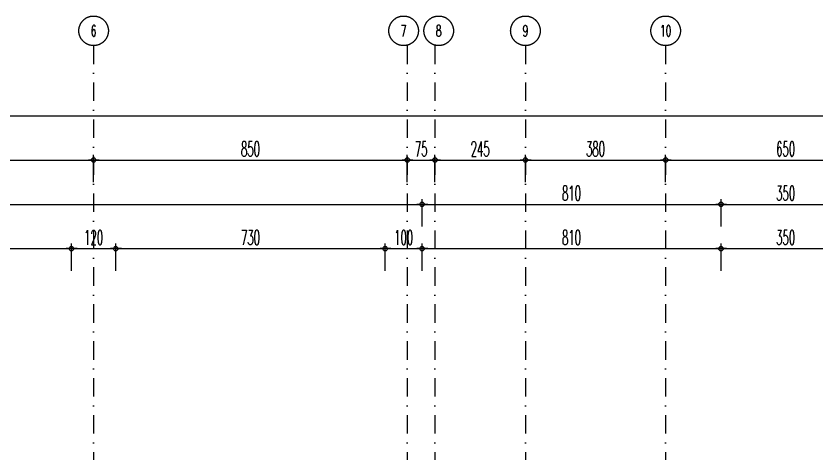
# Model space of a CAD drawing. Header units: millimetres. Extents: x -2755 to 27598, y -1135 to 13405.
# Drawn here: x 2615 to 4785, y 12219 to 13405 of the extents above; entities that cross this region are included whole.
import ezdxf
from ezdxf.enums import TextEntityAlignment as Align

# ---------------------------------------------------------------- set-up
doc = ezdxf.new("R2010")
doc.units = ezdxf.units.MM
doc.header["$LTSCALE"] = 100
doc.linetypes.add('DASHDOT2', pattern=[0.5, 0.25, -0.125, 0, -0.125])
doc.layers.add('AKS', color=7, linetype='DASHDOT2', transparency=0.8)
doc.layers.add('KOLON', color=7, linetype='Continuous')
doc.layers.add('OLCU DIS', color=7, linetype='Continuous')
doc.styles.add('olcu', font='romans.shx', dxfattribs={"width": 0.5})
doc.dimstyles.new('1-200', dxfattribs={"dimtxt": 40, "dimasz": 2, "dimexe": 0, "dimexo": 0, "dimgap": 10, "dimtad": 1, "dimdec": 4, "dimrnd": 0.1, "dimzin": 9, "dimdsep": 46, "dimtxsty": 'olcu', "dimblk1": 'SOL', "dimblk2": 'SAG', "dimsah": 1, "dimcen": 0, "dimse1": 1, "dimse2": 1, "dimclre": 13, "dimadec": 0, "dimazin": 0, "dimtfac": 1, "dimtdec": 4, "dimtix": 1, "dimtmove": 2, "dimatfit": 2, "dimldrblk": 'SOL', "dimfxl": 0, "dimtolj": 1, "dimarcsym": 0})

# ---------------------------------------------------------------- blocks, each defined once
blk = doc.blocks.new('AKS-D')
at = {"color": 0}
blk.add_circle((0, 0), 0.4, dxfattribs=at)
at = {"color": 0, "style": 'olcu', "width": 0.7}
blk.add_attdef('AKS', text='', height=0.4, dxfattribs=at).set_placement((0, 0), align=Align.MIDDLE_CENTER)
blk = doc.blocks.new('TASIYICI SISTEM (2.KAT)')
at = {"layer": 'AKS', "color": 14, "ltscale": 2}
for p, q in [((-3055, 1005), (-3055, -13375)), ((-2205, 1005), (-2205, -13375)), ((-2130, 1005), (-2130, -13375)), ((-1885, 1005), (-1885, -13375)), ((-1505, 1005), (-1505, -13375))]:
    blk.add_line(p, q, dxfattribs=at)
ref = blk.add_blockref('AKS-D', (-3055, 1045), dxfattribs=dict(at, xscale=100, yscale=100, zscale=100))
ref.add_attrib('AKS', '6', dxfattribs={"layer": '0', "color": 0, "height": 30, "style": 'olcu', "width": 0.6}).set_placement((-3055, 1045), align=Align.MIDDLE_CENTER)
ref.add_attrib('AKS', '6', dxfattribs={"layer": '0', "color": 0, "height": 30, "style": 'olcu', "width": 0.6}).set_placement((-3055, 1045), align=Align.MIDDLE_CENTER)
ref = blk.add_blockref('AKS-D', (-2215, 1045), dxfattribs=dict(at, xscale=100, yscale=100, zscale=100))
ref.add_attrib('AKS', '7', dxfattribs={"layer": '0', "color": 0, "height": 30, "style": 'olcu', "width": 0.6}).set_placement((-2215, 1045), align=Align.MIDDLE_CENTER)
ref.add_attrib('AKS', '7', dxfattribs={"layer": '0', "color": 0, "height": 30, "style": 'olcu', "width": 0.6}).set_placement((-2215, 1045), align=Align.MIDDLE_CENTER)
ref = blk.add_blockref('AKS-D', (-2120, 1045), dxfattribs=dict(at, xscale=100, yscale=100, zscale=100))
ref.add_attrib('AKS', '8', dxfattribs={"layer": '0', "color": 0, "height": 30, "style": 'olcu', "width": 0.6}).set_placement((-2120, 1045), align=Align.MIDDLE_CENTER)
ref.add_attrib('AKS', '8', dxfattribs={"layer": '0', "color": 0, "height": 30, "style": 'olcu', "width": 0.6}).set_placement((-2120, 1045), align=Align.MIDDLE_CENTER)
ref = blk.add_blockref('AKS-D', (-1885, 1045), dxfattribs=dict(at, xscale=100, yscale=100, zscale=100))
ref.add_attrib('AKS', '9', dxfattribs={"layer": '0', "color": 0, "height": 30, "style": 'olcu', "width": 0.6}).set_placement((-1885, 1045), align=Align.MIDDLE_CENTER)
ref.add_attrib('AKS', '9', dxfattribs={"layer": '0', "color": 0, "height": 30, "style": 'olcu', "width": 0.6}).set_placement((-1885, 1045), align=Align.MIDDLE_CENTER)
ref = blk.add_blockref('AKS-D', (-1505, 1045), dxfattribs=dict(at, xscale=100, yscale=100, zscale=100))
ref.add_attrib('AKS', '10', dxfattribs={"layer": '0', "color": 0, "height": 30, "style": 'olcu', "width": 0.6}).set_placement((-1505, 1045), align=Align.MIDDLE_CENTER)
ref.add_attrib('AKS', '10', dxfattribs={"layer": '0', "color": 0, "height": 30, "style": 'olcu', "width": 0.6}).set_placement((-1505, 1045), align=Align.MIDDLE_CENTER)
blk = doc.blocks.new('SOL')
at = {"color": 0}
for p, q in [((0, 30), (0, -7)), ((7.6, 0), (-7, 0))]:
    blk.add_line(p, q, dxfattribs=at)
blk.add_circle((0, 0), 3, dxfattribs=at)
blk = doc.blocks.new('SAG')
at = {"color": 0}
for p, q in [((7.6, 0), (-7, 0)), ((0, -30), (0, 7))]:
    blk.add_line(p, q, dxfattribs=at)
blk.add_circle((0, 0), 3, dxfattribs=at)
blk = doc.blocks.new('*D180')
at = {"layer": 'OLCU DIS', "color": 0, "lineweight": -2, "transparency": 16777216}
blk.add_line((-328, 13135), (19098, 13135), dxfattribs=at)
at = {"layer": 'OLCU DIS', "color": 0, "lineweight": -2, "transparency": 16777216, "xscale": 2, "yscale": 2, "zscale": 2, "rotation": 180}
blk.add_blockref('SOL', (-330, 13135), dxfattribs=at)
at = {"layer": 'OLCU DIS', "color": 0, "lineweight": -2, "transparency": 16777216, "xscale": 2, "yscale": 2, "zscale": 2}
blk.add_blockref('SAG', (19100, 13135), dxfattribs=at)
at = {"layer": 'OLCU DIS', "color": 0, "transparency": 16777216, "insert": (9385, 13165), "char_height": 40, "attachment_point": 5, "style": 'olcu'}
blk.add_mtext('\\A1;19430', dxfattribs=at)
blk = doc.blocks.new('_Open30')
at = {"color": 0, "linetype": 'ByBlock', "lineweight": -2}
for p, q in [((-1, 0.3), (0, 0)), ((0, 0), (-1, -0.3)), ((0, 0), (-1, 0))]:
    blk.add_line(p, q, dxfattribs=at)
blk = doc.blocks.new('*D185')
at = {"layer": 'OLCU DIS', "color": 0, "lineweight": -2, "transparency": 16777216}
blk.add_line((1977, 13015), (2823, 13015), dxfattribs=at)
at = {"layer": 'OLCU DIS', "color": 0, "lineweight": -2, "transparency": 16777216, "xscale": 2, "yscale": 2, "zscale": 2, "rotation": 180}
blk.add_blockref('SOL', (1975, 13015), dxfattribs=at)
at = {"layer": 'OLCU DIS', "color": 0, "lineweight": -2, "transparency": 16777216, "xscale": 2, "yscale": 2, "zscale": 2}
blk.add_blockref('SAG', (2825, 13015), dxfattribs=at)
at = {"layer": 'OLCU DIS', "color": 0, "transparency": 16777216, "insert": (2400, 13045), "char_height": 40, "attachment_point": 5, "style": 'olcu'}
blk.add_mtext('\\A1;850', dxfattribs=at)
blk = doc.blocks.new('*D186')
at = {"layer": 'OLCU DIS', "color": 0, "lineweight": -2, "transparency": 16777216}
blk.add_line((2827, 13015), (3673, 13015), dxfattribs=at)
at = {"layer": 'OLCU DIS', "color": 0, "lineweight": -2, "transparency": 16777216, "xscale": 2, "yscale": 2, "zscale": 2, "rotation": 180}
blk.add_blockref('SOL', (2825, 13015), dxfattribs=at)
at = {"layer": 'OLCU DIS', "color": 0, "lineweight": -2, "transparency": 16777216, "xscale": 2, "yscale": 2, "zscale": 2}
blk.add_blockref('SAG', (3675, 13015), dxfattribs=at)
at = {"layer": 'OLCU DIS', "color": 0, "transparency": 16777216, "insert": (3250, 13045), "char_height": 40, "attachment_point": 5, "style": 'olcu'}
blk.add_mtext('\\A1;850', dxfattribs=at)
blk = doc.blocks.new('*D187')
at = {"layer": 'OLCU DIS', "color": 0, "lineweight": -2, "transparency": 16777216}
blk.add_line((3677, 13015), (3748, 13015), dxfattribs=at)
at = {"layer": 'OLCU DIS', "color": 0, "lineweight": -2, "transparency": 16777216, "xscale": 2, "yscale": 2, "zscale": 2, "rotation": 180}
blk.add_blockref('SOL', (3675, 13015), dxfattribs=at)
at = {"layer": 'OLCU DIS', "color": 0, "lineweight": -2, "transparency": 16777216, "xscale": 2, "yscale": 2, "zscale": 2}
blk.add_blockref('SAG', (3750, 13015), dxfattribs=at)
at = {"layer": 'OLCU DIS', "color": 0, "transparency": 16777216, "insert": (3712.5, 13045), "char_height": 40, "attachment_point": 5, "style": 'olcu'}
blk.add_mtext('\\A1;75', dxfattribs=at)
blk = doc.blocks.new('*D188')
at = {"layer": 'OLCU DIS', "color": 0, "lineweight": -2, "transparency": 16777216}
blk.add_line((3752, 13015), (3993, 13015), dxfattribs=at)
at = {"layer": 'OLCU DIS', "color": 0, "lineweight": -2, "transparency": 16777216, "xscale": 2, "yscale": 2, "zscale": 2, "rotation": 180}
blk.add_blockref('SOL', (3750, 13015), dxfattribs=at)
at = {"layer": 'OLCU DIS', "color": 0, "lineweight": -2, "transparency": 16777216, "xscale": 2, "yscale": 2, "zscale": 2}
blk.add_blockref('SAG', (3995, 13015), dxfattribs=at)
at = {"layer": 'OLCU DIS', "color": 0, "transparency": 16777216, "insert": (3872.5, 13045), "char_height": 40, "attachment_point": 5, "style": 'olcu'}
blk.add_mtext('\\A1;245', dxfattribs=at)
blk = doc.blocks.new('*D189')
at = {"layer": 'OLCU DIS', "color": 0, "lineweight": -2, "transparency": 16777216}
blk.add_line((3997, 13015), (4373, 13015), dxfattribs=at)
at = {"layer": 'OLCU DIS', "color": 0, "lineweight": -2, "transparency": 16777216, "xscale": 2, "yscale": 2, "zscale": 2, "rotation": 180}
blk.add_blockref('SOL', (3995, 13015), dxfattribs=at)
at = {"layer": 'OLCU DIS', "color": 0, "lineweight": -2, "transparency": 16777216, "xscale": 2, "yscale": 2, "zscale": 2}
blk.add_blockref('SAG', (4375, 13015), dxfattribs=at)
at = {"layer": 'OLCU DIS', "color": 0, "transparency": 16777216, "insert": (4185, 13045), "char_height": 40, "attachment_point": 5, "style": 'olcu'}
blk.add_mtext('\\A1;380', dxfattribs=at)
blk = doc.blocks.new('*D190')
at = {"layer": 'OLCU DIS', "color": 0, "lineweight": -2, "transparency": 16777216}
blk.add_line((4377, 13015), (5023, 13015), dxfattribs=at)
at = {"layer": 'OLCU DIS', "color": 0, "lineweight": -2, "transparency": 16777216, "xscale": 2, "yscale": 2, "zscale": 2, "rotation": 180}
blk.add_blockref('SOL', (4375, 13015), dxfattribs=at)
at = {"layer": 'OLCU DIS', "color": 0, "lineweight": -2, "transparency": 16777216, "xscale": 2, "yscale": 2, "zscale": 2}
blk.add_blockref('SAG', (5025, 13015), dxfattribs=at)
at = {"layer": 'OLCU DIS', "color": 0, "transparency": 16777216, "insert": (4700, 13045), "char_height": 40, "attachment_point": 5, "style": 'olcu'}
blk.add_mtext('\\A1;650', dxfattribs=at)
blk = doc.blocks.new('*D215')
at = {"layer": 'OLCU DIS', "color": 0, "lineweight": -2, "transparency": 16777216}
blk.add_line((-328, 12895), (3713, 12895), dxfattribs=at)
at = {"layer": 'OLCU DIS', "color": 0, "lineweight": -2, "transparency": 16777216, "xscale": 2, "yscale": 2, "zscale": 2, "rotation": 180}
blk.add_blockref('SOL', (-330, 12895), dxfattribs=at)
at = {"layer": 'OLCU DIS', "color": 0, "lineweight": -2, "transparency": 16777216, "xscale": 2, "yscale": 2, "zscale": 2}
blk.add_blockref('SAG', (3715, 12895), dxfattribs=at)
at = {"layer": 'OLCU DIS', "color": 0, "transparency": 16777216, "insert": (1692.5, 12925), "char_height": 40, "attachment_point": 5, "style": 'olcu'}
blk.add_mtext('\\A1;4045', dxfattribs=at)
blk = doc.blocks.new('*D216')
at = {"layer": 'OLCU DIS', "color": 0, "lineweight": -2, "transparency": 16777216}
blk.add_line((3717, 12895), (4523, 12895), dxfattribs=at)
at = {"layer": 'OLCU DIS', "color": 0, "lineweight": -2, "transparency": 16777216, "xscale": 2, "yscale": 2, "zscale": 2, "rotation": 180}
blk.add_blockref('SOL', (3715, 12895), dxfattribs=at)
at = {"layer": 'OLCU DIS', "color": 0, "lineweight": -2, "transparency": 16777216, "xscale": 2, "yscale": 2, "zscale": 2}
blk.add_blockref('SAG', (4525, 12895), dxfattribs=at)
at = {"layer": 'OLCU DIS', "color": 0, "transparency": 16777216, "insert": (4120, 12925), "char_height": 40, "attachment_point": 5, "style": 'olcu'}
blk.add_mtext('\\A1;810', dxfattribs=at)
blk = doc.blocks.new('*D217')
at = {"layer": 'OLCU DIS', "color": 0, "lineweight": -2, "transparency": 16777216}
blk.add_line((4527, 12895), (4873, 12895), dxfattribs=at)
at = {"layer": 'OLCU DIS', "color": 0, "lineweight": -2, "transparency": 16777216, "xscale": 2, "yscale": 2, "zscale": 2, "rotation": 180}
blk.add_blockref('SOL', (4525, 12895), dxfattribs=at)
at = {"layer": 'OLCU DIS', "color": 0, "lineweight": -2, "transparency": 16777216, "xscale": 2, "yscale": 2, "zscale": 2}
blk.add_blockref('SAG', (4875, 12895), dxfattribs=at)
at = {"layer": 'OLCU DIS', "color": 0, "transparency": 16777216, "insert": (4700, 12925), "char_height": 40, "attachment_point": 5, "style": 'olcu'}
blk.add_mtext('\\A1;350', dxfattribs=at)
blk = doc.blocks.new('*D224')
at = {"layer": 'OLCU DIS', "color": 0, "lineweight": -2, "transparency": 16777216}
blk.add_line((2037, 12775), (2763, 12775), dxfattribs=at)
at = {"layer": 'OLCU DIS', "color": 0, "lineweight": -2, "transparency": 16777216, "xscale": 2, "yscale": 2, "zscale": 2, "rotation": 180}
blk.add_blockref('SOL', (2035, 12775), dxfattribs=at)
at = {"layer": 'OLCU DIS', "color": 0, "lineweight": -2, "transparency": 16777216, "xscale": 2, "yscale": 2, "zscale": 2}
blk.add_blockref('SAG', (2765, 12775), dxfattribs=at)
at = {"layer": 'OLCU DIS', "color": 0, "transparency": 16777216, "insert": (2400, 12805), "char_height": 40, "attachment_point": 5, "style": 'olcu'}
blk.add_mtext('\\A1;730', dxfattribs=at)
blk = doc.blocks.new('*D225')
at = {"layer": 'OLCU DIS', "color": 0, "lineweight": -2, "transparency": 16777216}
blk.add_line((2767, 12775), (2883, 12775), dxfattribs=at)
at = {"layer": 'OLCU DIS', "color": 0, "lineweight": -2, "transparency": 16777216, "xscale": 2, "yscale": 2, "zscale": 2, "rotation": 180}
blk.add_blockref('SOL', (2765, 12775), dxfattribs=at)
at = {"layer": 'OLCU DIS', "color": 0, "lineweight": -2, "transparency": 16777216, "xscale": 2, "yscale": 2, "zscale": 2}
blk.add_blockref('SAG', (2885, 12775), dxfattribs=at)
at = {"layer": 'OLCU DIS', "color": 0, "transparency": 16777216, "insert": (2825, 12805), "char_height": 40, "attachment_point": 5, "style": 'olcu'}
blk.add_mtext('\\A1;120', dxfattribs=at)
blk = doc.blocks.new('*D226')
at = {"layer": 'OLCU DIS', "color": 0, "lineweight": -2, "transparency": 16777216}
blk.add_line((2887, 12775), (3613, 12775), dxfattribs=at)
at = {"layer": 'OLCU DIS', "color": 0, "lineweight": -2, "transparency": 16777216, "xscale": 2, "yscale": 2, "zscale": 2, "rotation": 180}
blk.add_blockref('SOL', (2885, 12775), dxfattribs=at)
at = {"layer": 'OLCU DIS', "color": 0, "lineweight": -2, "transparency": 16777216, "xscale": 2, "yscale": 2, "zscale": 2}
blk.add_blockref('SAG', (3615, 12775), dxfattribs=at)
at = {"layer": 'OLCU DIS', "color": 0, "transparency": 16777216, "insert": (3250, 12805), "char_height": 40, "attachment_point": 5, "style": 'olcu'}
blk.add_mtext('\\A1;730', dxfattribs=at)
blk = doc.blocks.new('*D227')
at = {"layer": 'OLCU DIS', "color": 0, "lineweight": -2, "transparency": 16777216}
blk.add_line((3617, 12775), (3713, 12775), dxfattribs=at)
at = {"layer": 'OLCU DIS', "color": 0, "lineweight": -2, "transparency": 16777216, "xscale": 2, "yscale": 2, "zscale": 2, "rotation": 180}
blk.add_blockref('SOL', (3615, 12775), dxfattribs=at)
at = {"layer": 'OLCU DIS', "color": 0, "lineweight": -2, "transparency": 16777216, "xscale": 2, "yscale": 2, "zscale": 2}
blk.add_blockref('SAG', (3715, 12775), dxfattribs=at)
at = {"layer": 'OLCU DIS', "color": 0, "transparency": 16777216, "insert": (3665, 12805), "char_height": 40, "attachment_point": 5, "style": 'olcu'}
blk.add_mtext('\\A1;100', dxfattribs=at)
blk = doc.blocks.new('*D228')
at = {"layer": 'OLCU DIS', "color": 0, "lineweight": -2, "transparency": 16777216}
blk.add_line((3717, 12775), (4523, 12775), dxfattribs=at)
at = {"layer": 'OLCU DIS', "color": 0, "lineweight": -2, "transparency": 16777216, "xscale": 2, "yscale": 2, "zscale": 2, "rotation": 180}
blk.add_blockref('SOL', (3715, 12775), dxfattribs=at)
at = {"layer": 'OLCU DIS', "color": 0, "lineweight": -2, "transparency": 16777216, "xscale": 2, "yscale": 2, "zscale": 2}
blk.add_blockref('SAG', (4525, 12775), dxfattribs=at)
at = {"layer": 'OLCU DIS', "color": 0, "transparency": 16777216, "insert": (4120, 12805), "char_height": 40, "attachment_point": 5, "style": 'olcu'}
blk.add_mtext('\\A1;810', dxfattribs=at)
blk = doc.blocks.new('*D229')
at = {"layer": 'OLCU DIS', "color": 0, "lineweight": -2, "transparency": 16777216}
blk.add_line((4527, 12775), (4873, 12775), dxfattribs=at)
at = {"layer": 'OLCU DIS', "color": 0, "lineweight": -2, "transparency": 16777216, "xscale": 2, "yscale": 2, "zscale": 2, "rotation": 180}
blk.add_blockref('SOL', (4525, 12775), dxfattribs=at)
at = {"layer": 'OLCU DIS', "color": 0, "lineweight": -2, "transparency": 16777216, "xscale": 2, "yscale": 2, "zscale": 2}
blk.add_blockref('SAG', (4875, 12775), dxfattribs=at)
at = {"layer": 'OLCU DIS', "color": 0, "transparency": 16777216, "insert": (4700, 12805), "char_height": 40, "attachment_point": 5, "style": 'olcu'}
blk.add_mtext('\\A1;350', dxfattribs=at)

msp = doc.modelspace()

# ---------------------------------------------------------------- block references
at = {"layer": 'KOLON', "color": 4}
msp.add_blockref('TASIYICI SISTEM (2.KAT)', (5880, 12320.00009), dxfattribs=at)

# ---------------------------------------------------------------- dimensions: what is measured, and where the dimension line sits
at = {"layer": 'OLCU DIS'}
for base, p1, p2, picture, middle in [((19100, 13135.00004), (-330, 6825.00004), (19100, 6030.00009), '*D180', (9385, 13165.00004)), ((2825, 13015.00004), (1975, 13015.00004), (2825, 13015.00004), '*D185', (2400, 13045.00004)), ((3675, 13015.00004), (2825, 13015.00004), (3675, 13015.00004), '*D186', (3250, 13045.00004)), ((3750, 13015.00004), (3675, 13015.00004), (3750, 13015.00004), '*D187', (3712.5, 13045.00004)), ((3995, 13015.00004), (3750, 13015.00004), (3995, 13015.00004), '*D188', (3872.5, 13045.00004)), ((4375, 13015.00004), (3995, 13015.00004), (4375, 13015.00004), '*D189', (4185, 13045.00004)), ((5025, 13015.00004), (4375, 13015.00004), (5025, 13015.00004), '*D190', (4700, 13045.00004)), ((3715.00004, 12895.00004), (-330, 6825.00004), (3715.00004, 12200.00004), '*D215', (1692.50002, 12925.00004)), ((4525.00003, 12895.00004), (3715.00004, 12200.00004), (4525.00003, 12200.00004), '*D216', (4120.00003, 12925.00004)), ((4875, 12895.00004), (4525.00003, 12200.00004), (4875, 12200.00009), '*D217', (4700.00002, 12925.00004)), ((2764.99999, 12775.00004), (2035, 6825.00009), (2764.99999, 6824.99996), '*D224', (2400, 12805.00004)), ((2885.00001, 12775.00004), (2764.99999, 6824.99996), (2885.00001, 6825.00008), '*D225', (2825, 12805.00004)), ((3615, 12775.00004), (2885.00001, 6825.00008), (3615, 6824.99996), '*D226', (3250.00001, 12805.00004)), ((3715, 12775.00004), (3615, 6824.99996), (3715, 12200.00004), '*D227', (3665, 12805.00004)), ((4525.00003, 12775.00004), (3715, 12200.00004), (4525.00003, 12200.00004), '*D228', (4120.00002, 12805.00004)), ((4875, 12775.00004), (4525.00003, 12200.00004), (4875, 12200.00009), '*D229', (4700.00002, 12805.00004))]:
    dim = msp.add_linear_dim(base=base, p1=p1, p2=p2, dimstyle='1-200', override={"dimldrblk": 'Open30'}, dxfattribs=at)
    dim.commit()
    dim.dimension.update_dxf_attribs({"geometry": picture, "text_midpoint": middle})

doc.saveas('drawing.dxf')
